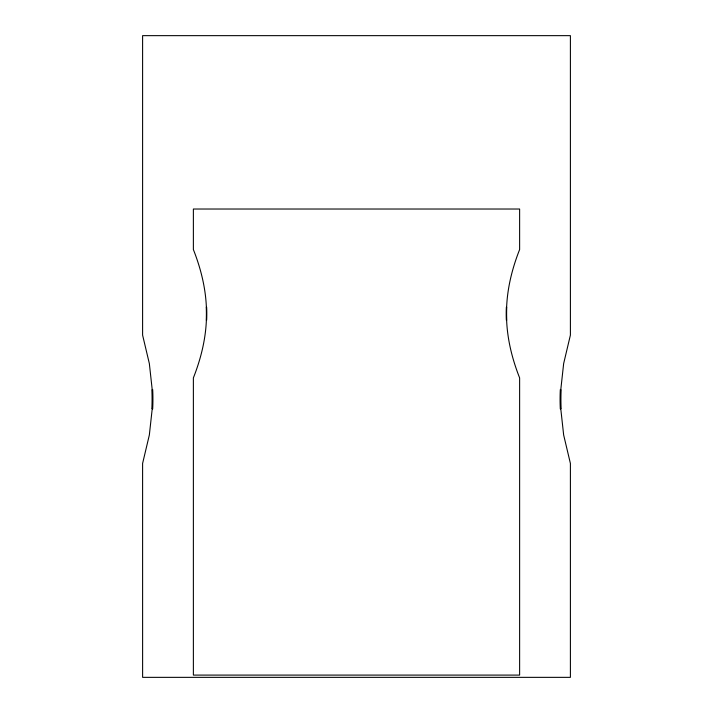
<?xml version="1.0" encoding="UTF-8"?>
<svg xmlns="http://www.w3.org/2000/svg" width="713" height="713" viewBox="0 0 713 713"><rect width="100%" height="100%" fill="white"/><g stroke="black" fill="none" stroke-linecap="round" stroke-linejoin="round"><path stroke-width="1.07" d="M152.226 408.754L149.347 434.983L142.6 463.45L142.618 677.35L570.4 677.35L570.4 463.45L563.653 434.983L560.774 408.754M206.387 320.092C205.576 339.949 200.656 359.459 193.375 377.89L193.375 675.095L519.625 675.095L519.625 377.89C512.344 359.459 507.424 339.949 506.613 320.092M506.613 307.348C507.424 287.491 512.344 267.981 519.625 249.55L519.625 209.025L193.375 209.025L193.375 249.55C200.656 267.981 205.576 287.491 206.387 307.348M560.774 389.806L563.653 363.577L570.4 335.11L570.4 35.65L142.6 35.65L142.6 335.11L149.347 363.577L152.226 389.806M506.346 320.164A59.045 23.805 90 0 1 506.346 307.276M506.747 320.057A59.045 23.404 90 0 1 506.738 307.383M206.654 307.276A59.045 23.805 -90 0 1 206.654 320.164M206.253 307.383A59.045 23.404 90 0 1 206.262 320.057M560.32 408.995A61.3 18.868 -90 0 1 560.32 389.565M561.113 408.576A61.3 18.039 -90 0 1 561.131 389.984M152.68 389.565A61.3 18.868 90 0 1 152.68 408.995M151.887 389.984A61.3 18.039 -90 0 1 151.869 408.576"/></g></svg>
